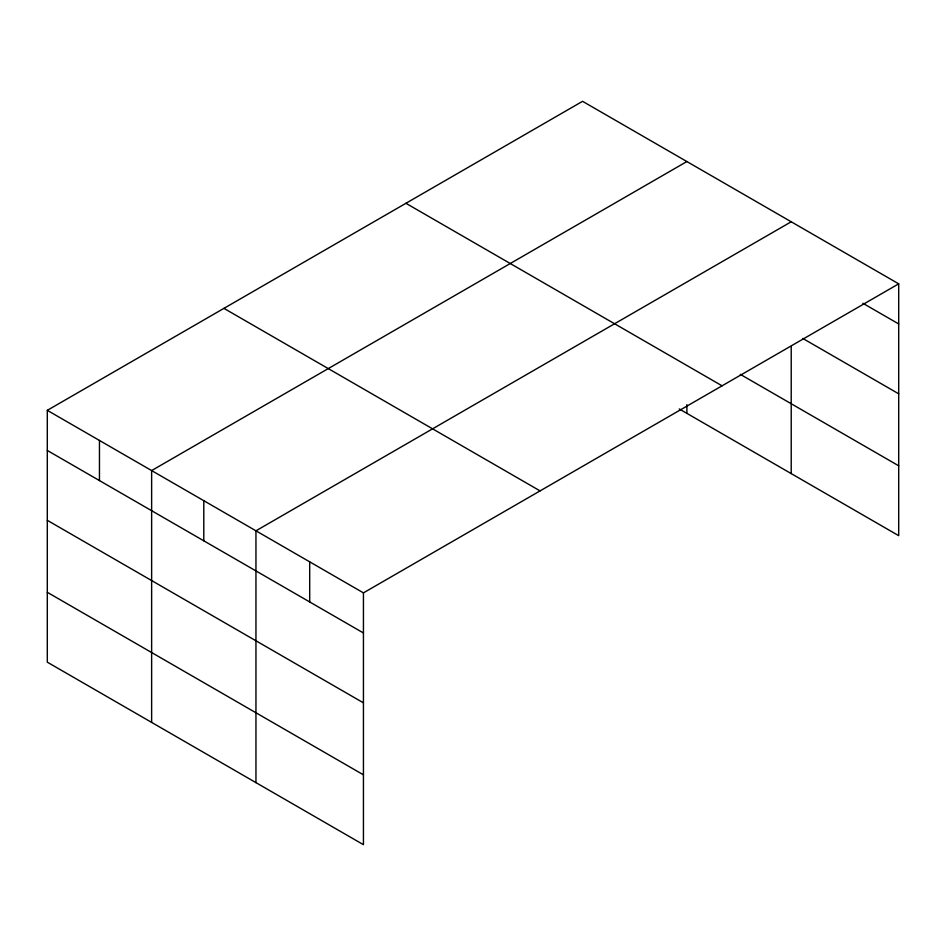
<?xml version="1.0" encoding="UTF-8"?>
<svg xmlns="http://www.w3.org/2000/svg" width="946" height="946" viewBox="0 0 946 946"><rect width="100%" height="100%" fill="white"/><g stroke="black" fill="none" stroke-linecap="round" stroke-linejoin="round"><path stroke-width="1.42" d="M898.7 283.835L582.559 101.317L47.3 410.339L47.3 662.165L363.441 844.683L363.441 592.87L898.7 283.835L898.7 535.661L679.252 408.956M686.891 161.541L151.632 470.576L151.632 722.401M791.211 221.778L255.952 530.812L255.952 782.626M862.87 303.264L898.7 323.946M802.728 338.408L898.7 393.808M740.316 374.356L898.7 465.799M405.929 203.295L722.07 385.814M223.93 308.361L540.071 490.891M47.3 410.339L363.441 592.87M47.3 450.462L363.441 632.98M47.3 520.324L363.441 702.843M47.3 592.302L363.441 774.821M791.211 346.449L791.211 473.603M686.891 404.64L686.891 413.367M309.697 561.841L309.697 601.952M203.792 500.694L203.792 540.805M99.46 440.458L99.46 480.58"/></g></svg>
